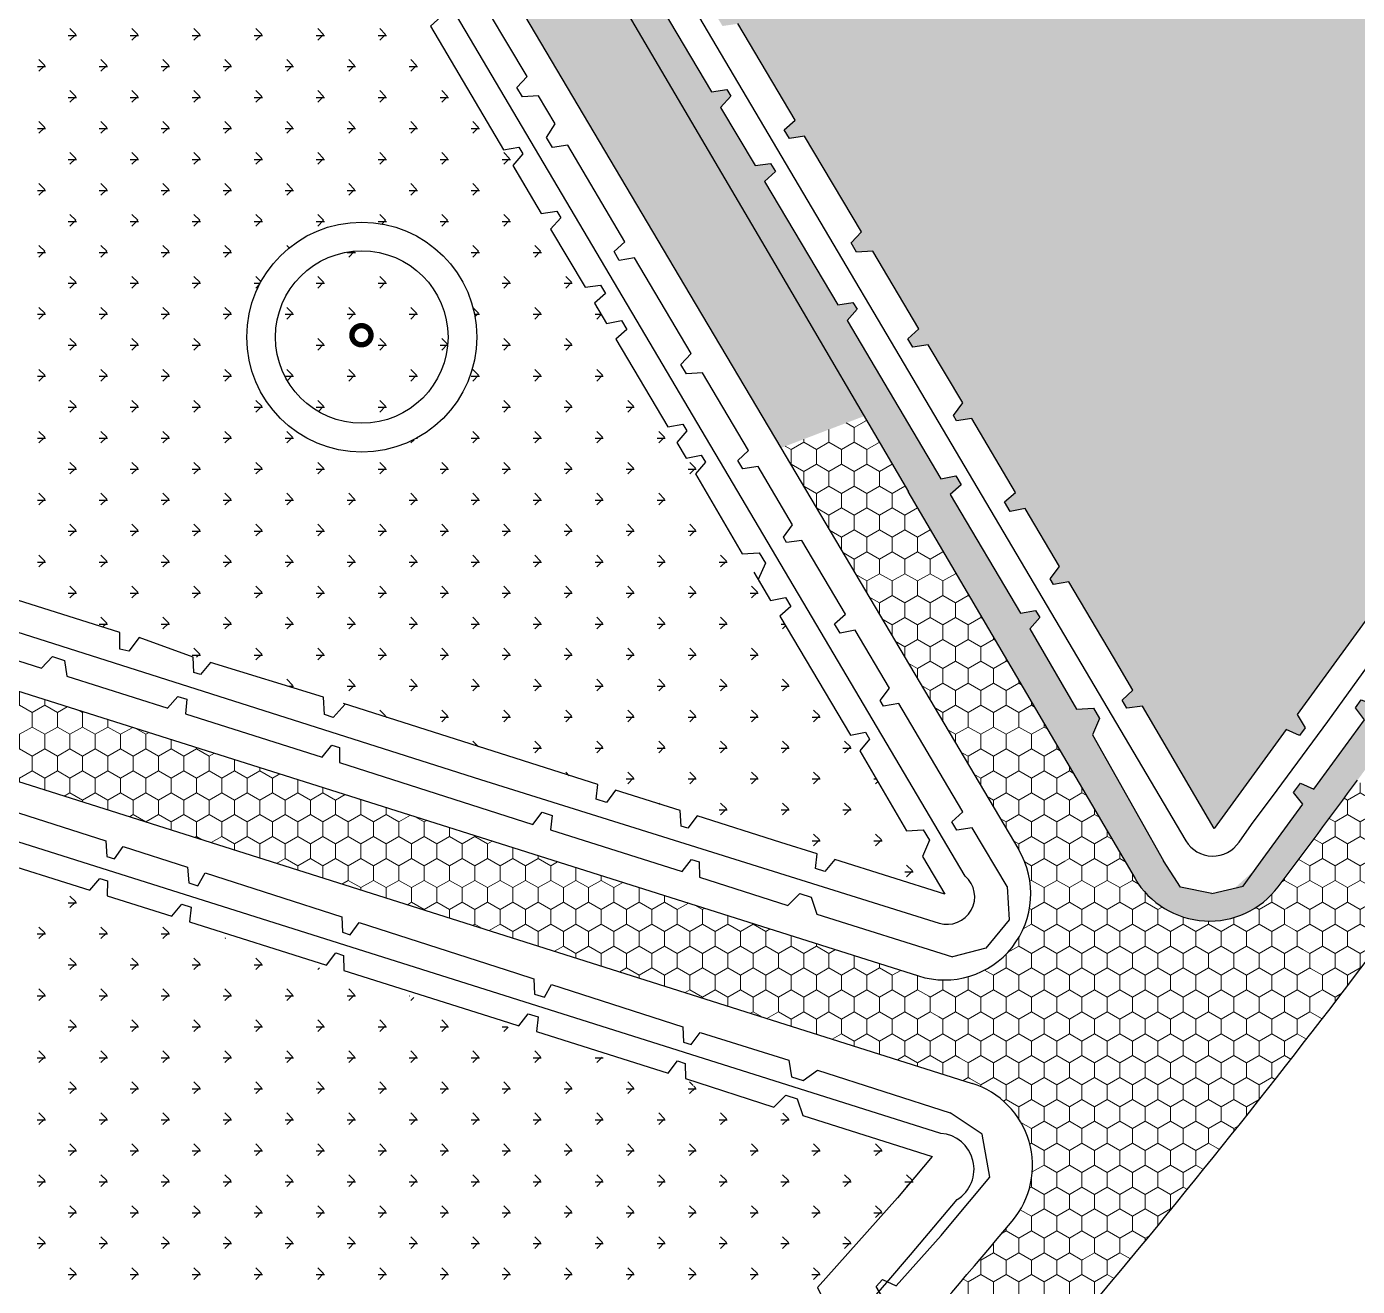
# Model space of a CAD drawing. Header units: millimetres. Extents: x -164772 to 106339, y -135449 to 107526.
# Drawn here: x 24103 to 47243, y -101169 to -79257 of the extents above; entities that cross this region are included whole.
import ezdxf

# ---------------------------------------------------------------- set-up
doc = ezdxf.new("R2010")
doc.units = ezdxf.units.MM
doc.layers.add('bord2', color=251, linetype='Continuous', lineweight=25)
doc.layers.add('paving', color=250, linetype='Continuous', lineweight=25)
for name, color, linetype, lineweight, true_color in [('graas', 7, 'Continuous', 25, 0x83f83f), ('hatch', 7, 'Continuous', 9, 0x4a4a4a), ('plants', 7, 'Continuous', 30, 0x3d5129)]:
    doc.layers.add(name, color=color, linetype=linetype, lineweight=lineweight, true_color=true_color)
doc.linetypes.add('зигзаг', pattern='A,0.00254,-5.08,[131,ltypeshp.shx,S=5.08,R=0,X=-5.08,Y=0],-10.16,[131,ltypeshp.shx,S=5.08,R=180,X=5.08,Y=0],-5.08', length=20.32254)
pattern_1 = [(90, (0, 0), (-219.9704516, 381), [254, -508]), (210, (0, 0), (-219.9704530418713, -380.9999991675352), [254, -508]), (150, (0, 0), (-439.9409046418711, 8.324647552006501e-07), [-508, 254])]

# ---------------------------------------------------------------- blocks, each defined once
blk = doc.blocks.new('Р')
at = {"layer": 'plants', "const_width": 0.1885352972114263}
blk.add_lwpolyline([(63573.59903664942, 42000.92048726147, 1), (63574.26256520773, 42000.92048726147, 1)], format="xyb", close=True, dxfattribs=at)
at = {"layer": 'plants'}
blk.add_circle((63573.86653953586, 42000.90911318984), 4, dxfattribs=at)
at = {"layer": 'plants', "linetype": 'зигзаг', "ltscale": 0.1}
blk.add_circle((63573.86653953586, 42000.90911318984), 3, dxfattribs=at)

msp = doc.modelspace()

# ---------------------------------------------------------------- hatches: boundary and pattern name
at = {"layer": 'graas'}
h = msp.add_hatch(dxfattribs=at)
h.set_pattern_fill('GRASS,_O', color=256, scale=30, angle=90)
h.set_pattern_definition([(180, (20086130.82826649, -35164895.67189679), (-538.8149999999999, -538.8149999999999), [142.875, -934.755]), (135, (20086130.82826649, -35164895.67189679), (-538.8153672641492, -538.8153672641491), [142.875, -619.1249999999999]), (225, (20086130.82826649, -35164895.67189679), (538.8153672641491, -538.8153672641492), [142.875, -619.1249999999999])])
h.paths.add_polyline_path([(47072.64527706682, -52566.67906875067), (46956.07979224037, -52325.46580362084), (46812.94038025775, -52337.30376674465), (46757.29705960277, -52592.75910164087), (46213.34218209629, -52637.74543837315), (44270.75213758667, -52798.40216465943), (44198.19287752939, -52553.54948212716), (44030.92889229973, -52567.38260374215), (43946.50036038897, -52825.21854270852), (42775.59587640801, -52922.05507377765), (42686.12881242178, -52678.6007060697), (42512.76780907038, -52692.93806526947), (42460.24765894442, -52948.13510668275), (41001.80072940393, -53068.75206846275), (40897.24405180636, -52826.54564697851), (40754.92097046106, -52838.31609765577), (40686.45251193616, -53094.83210135342), (38290.73526674436, -53292.96350373278), (38222.56382374858, -53047.74793849743), (38042.00624994162, -53062.68047085588), (37973.53957232014, -53319.1963272588), (34789.2101652559, -53582.54779426006), (34686.89447012191, -53340.15603828846), (34547.58573559039, -53351.67719547867), (34473.86194778812, -53608.62782715072), (32803.27451049556, -53746.78930358306), (32720.30817981969, -52750.23680248388), (33510.3762609304, -52684.8963299384), (33601.81428830578, -52928.18769438981), (33792.51912603454, -52912.41595964364), (33897.23051806652, -52652.90258083071), (35461.19786932292, -52523.5588341206), (35536.07796979669, -52768.2195777348), (35702.41624064298, -52754.46301488808), (35785.44964652761, -52496.74245608595), (36956.35413050159, -52399.90592500937), (37082.24791537012, -52640.34771798129), (37190.00990064695, -52631.43555052063), (37271.70234797635, -52373.82589211871), (38757.17365594926, -52250.97395121396), (38824.10167436508, -52496.29235056319), (39013.82407207527, -52480.60186589693), (39079.06545161848, -52224.35274916326), (40251.2619751922, -52127.40936339504), (40370.95081452021, -52368.36431982784), (40488.04887655397, -52358.68003705094), (40562.08164444073, -52101.70385199689), (42080.43677478955, -51976.13234231199), (43538.41125728442, -51855.55445299202), (43610.97051734218, -52100.40713551684), (43778.23450258627, -52086.57401392373), (43840.44499426262, -51830.57555868101), (45033.56751847054, -51731.90154388125), (45150.13300329699, -51973.11480901061), (45267.22328860891, -51963.43116939205), (45348.9157359453, -51705.82151097569), (46788.3546934479, -51586.77655280611), (47696.57935585381, -51511.66425546815), (47810.7616158032, -50995.16811661), (33271.81374797338, -52193.81482812992, 0.5482598776889713), (32091.46331134784, -54430.78882967212), (32534.99835889108, -54202.22999201759, -0.1026893970136744), (33233.60671770034, -56715.13848277085), (32734.71184101627, -56748.36350376109, -0.02271784393936637), (32746.03428492063, -57285.6269288426), (33245.88597997903, -57297.80407741477, -0.1037316755927252), (32642.59382185779, -59861.9103316562), (32189.75154887998, -59649.93421081125, -0.02070965354066566), (31963.85545320083, -60084.6696334304), (32397.60807226944, -60333.3836568603, -0.1037316755923328), (30646.18866136317, -62300.90299810094), (30348.90924722442, -61898.87694181778, -0.02271784393901073), (29902.76183448612, -62198.4310634257), (30162.33896043358, -62625.7713443306, -0.1030955604412111), (27694.26063441086, -63499.92112561871), (27628.18626054443, -63013.20517217784), (27577.30511405478, -63010.99788010164, 0.5381520710720405), (26472.63390182491, -65257.92643922285), (38660.86800315856, -86037.5703725698), (43376.36680308237, -94076.9947236152, 0.5349126270177232), (45867.62619214106, -94221.53866581009, 0.003979945211849885), (47243.22384590582, -92367.85958279199, 0.04673971971755479), (61082.03509513076, -69125.9410194582, 0.02642904592565687), (66917.02542648438, -54962.66049469399, 0.006474053680369735), (68115.95523149121, -51404.42448638004, 0.5350275314400331), (66565.1471693434, -49448.98452927402), (47810.76161581763, -50995.16811661), (47696.57935586079, -51511.66425548258), (47744.63298113338, -51507.6901086182), (47817.19224119113, -51752.54279114256), (47984.45622642404, -51738.70966955691), (48039.70795682651, -51483.28672009331), (49239.78924231577, -51384.03719950697), (49356.35472714222, -51625.25046462935), (49473.44501245414, -51615.56682501078), (49555.13745978355, -51357.95716661631), (51673.99723714889, -51182.72252239377), (51821.84578022287, -51421.34860565836), (52022.95270911205, -51404.71659371207), (52105.03734553066, -51147.07450035025), (54047.62739004773, -50986.41777407142), (54120.18665010129, -51231.27045659625), (54296.26321180883, -51216.70851437791), (54371.87916724916, -50959.60139602234), (56303.02750549718, -50799.89092551495), (56394.46553286511, -51043.18228996682), (56585.17037059759, -51027.41055521273), (56689.88176263702, -50767.89717640771), (58253.84911388924, -50638.55342969016), (58328.72921436672, -50883.21417331134), (58495.06748520603, -50869.45761044321), (58578.10089109066, -50611.73705164806), (59749.0053750679, -50514.90052057148), (59874.89915994016, -50755.3423135434), (59982.66114520255, -50746.43014608973), (60064.35359253894, -50488.82048768827), (61549.82490052302, -50365.96854679051), (61616.75291892394, -50611.2869461253), (61806.47531664158, -50595.59646145158), (61871.71669618479, -50339.34734472536), (63043.91321975897, -50242.40395895715), (63163.60205908652, -50483.35891538995), (63280.70012111656, -50473.67463261305), (63354.73288900332, -50216.69844755947), (64873.08801935586, -50091.1269378741), (65534.0308435496, -50036.46542516488), (65606.5901036069, -50281.31810768924), (65773.85408884773, -50267.48498609613), (65858.28262075476, -50009.64904712277), (66649.64062036035, -49944.20189530912), (67360.3241805995, -50092.10403894816), (67668.14047323141, -50686.10250472228), (67608.25752533667, -51237.80287432295), (67270.08162282614, -52288.33431036441), (67203.86948392654, -52494.01996935575), (66808.68015600016, -53600.464735046), (66548.62495571954, -53585.31054088657), (66492.95448341753, -53741.17583969605), (66702.24769132418, -53898.45264896235), (66200.88962507548, -55302.14695174477), (65947.16661618996, -55269.26398931813), (65879.17139596, -55459.63592044121), (66091.83882584117, -55607.46563694949), (65696.62325082181, -56713.98388879278), (65623.94265651677, -56917.47385543954), (65207.86526760805, -58016.23417682663), (64948.14378861125, -57996.1565739107), (64889.53080740032, -58150.93936137107), (65095.80722690021, -58312.15251334335), (64567.9494650012, -59706.09791737326), (64314.89487060179, -59668.41467556913), (64243.30570671541, -59857.46444083328), (64453.1346954845, -60009.29611173036), (64037.02967405991, -61108.12940370335), (63960.50748608654, -61310.20609930108), (63505.58798443825, -62393.46178449036), (63246.7456297434, -62364.15321571656), (63182.66094511814, -62516.75185939946), (63383.06897840249, -62685.2044099909), (62805.93405875863, -64059.47981570751), (62554.3809630016, -64012.81404163872), (62476.10872883323, -64199.19612094617), (62680.40097474466, -64358.39957279337), (62225.4512601846, -65441.72720080332), (62141.78548757053, -65640.95239011335), (61642.72553876947, -66704.59414952013), (61385.30659190119, -66664.67119139663), (61315.0038253788, -66814.50681425162), (61508.31861882909, -66991.05434961195), (60875.18479373279, -68340.44649637907), (60625.76237633565, -68283.48061046234), (60539.89545452149, -68466.48797061478), (60737.47134240504, -68633.95387564038), (60238.37824787731, -69697.66627821463), (60146.59445959303, -69893.28419998146), (59618.34438702297, -70942.73477024815), (59362.1264411646, -70895.71646517699), (59287.71165105534, -71043.55296903334), (59476.07597807814, -71225.37299518843), (58805.91002245826, -72556.76144269478), (58558.15632476677, -72492.92759793435), (58467.26702865093, -72673.49325907367), (58660.14168242152, -72846.35282274053), (58131.85652788329, -73895.87308833559), (58034.70428411822, -74088.88106482892), (57466.69435509267, -75117.35534567243), (57212.46263260228, -75060.56988912725), (57132.44685593779, -75205.4514557351), (57313.71781346175, -75394.34423369353), (56593.11039984991, -76699.12105815855), (56347.98000506797, -76625.85616881211), (56250.24973385195, -76802.81270647232), (56436.37049740014, -76982.92412252023), (55868.32284342936, -78011.46671046127), (55763.85823259429, -78200.61686417877), (55171.72584548985, -79215.3946094373), (54918.90560405395, -79152.62294140502), (54835.49168773062, -79295.57507123935), (55012.25263943869, -79488.69474284255), (54261.04220329757, -80776.0954135195), (54017.7098081058, -80697.06377485671), (53915.82909153841, -80871.6637225337), (54097.64581262247, -81056.11897659066), (53505.47410049868, -82070.96411539192), (53396.5730467152, -82257.59529485783), (52768.66687141053, -83250.63530672617), (52518.24322383777, -83178.89721689835), (52429.78984010379, -83318.78714422458), (52599.55906164945, -83518.08103029565), (51802.96410588008, -84777.90406654491), (51562.60151458784, -84690.25431375155), (51454.56565538348, -84861.1141254771), (51629.69609156969, -85051.92919600471), (51001.74821420453, -86045.03515998316), (50886.26788191843, -86227.66848170101), (50225.61049138122, -87199.22724923906), (49977.71717884644, -87119.18187213871), (49884.65011874513, -87256.04572852557), (50047.68211791963, -87460.88764037653), (49209.53723865907, -88693.4584365631), (48972.22976116064, -88597.84559440981), (48858.55881521079, -88765.00940083894), (49027.23166682125, -88961.55590918749), (48366.53039819953, -89933.17920350512), (48245.02667936563, -90111.86183852651), (47552.90466529337, -91061.26256625816), (47307.76585847159, -90973.14150081058), (47210.26636470734, -91106.88394573327), (47366.50223334991, -91316.95535016149), (46488.43966927026, -92521.41528714537), (46254.39086094239, -92418.081798966), (46135.30619582693, -92581.43315239852), (46297.45156945308, -92783.398344011), (45605.28358708481, -93732.86212772313), (45477.99310358261, -93907.46960332427), (45101.63395766887, -94248.93602996269), (44711.484454232, -94338.77392742266), (44168.64521155153, -94226.40371407424), (43871.43834945346, -93772.66111351173), (42637.16946634856, -91578.36641604496), (42760.34041644559, -91295.7926003695), (42652.83512276989, -91114.33214356327), (42358.98104598346, -91131.45321467561), (41546.84197578319, -89737.97960577621), (41718.99197519963, -89538.07856240399), (41646.2010638334, -89415.21324501462), (41385.55763645304, -89465.74436144526), (40160.27189924867, -87397.55867496967), (40351.03106846307, -87229.06844251366), (40258.68518733998, -87073.1958784712), (39998.0426707931, -87123.72853231193), (38369.42251001691, -84374.74614972291), (38542.71865631892, -84176.77971189232), (38471.46942779535, -84056.51663354035), (38208.13817069001, -84102.51090537752), (36936.39876405914, -81955.91508870383), (37124.91379128742, -81783.63692156968), (37039.36689468726, -81639.24050715702), (36770.56071340312, -81675.99353880013), (36171.70349570896, -80665.16978700782), (36346.94382934851, -80470.48498408214), (36277.82597159754, -80353.8194915056), (36010.41915637507, -80392.93454266243), (35042.65147744232, -78759.41902819273), (35197.68568354818, -78530.62787562187), (35086.0023407058, -78342.1152013363), (34806.26692694026, -78360.42055052935), (34018.15646783329, -77030.1522535849), (34186.44626505739, -76823.7354933703), (34123.01296131938, -76716.66507962483), (33859.15381147592, -76761.7683101529), (32994.50079816041, -75302.30221861365), (33160.50891241125, -75092.03415747124), (33087.30049005869, -74968.464114489), (32833.21645883723, -75030.06697426873), (32555.01161040385, -74560.47913205528), (31561.4770522059, -72883.47115759502), (31749.99207943046, -72711.19299046087), (31664.44518282703, -72566.7965760552), (31395.63900153917, -72603.54960767689), (30796.78178384873, -71592.72585590646), (30976.64934190988, -71405.8514428511), (30887.98413518603, -71256.19156689613), (30635.49744451112, -71320.49061156853), (29410.21170731048, -69252.30492508548), (29598.72673453503, -69080.02675795087), (29499.23909927552, -68912.09947618746), (29244.37365665446, -68972.38337517434), (28645.51643895703, -67961.55962340391), (28823.29221798313, -67771.15445229408), (28738.930971869, -67628.75932240809), (28484.23209961942, -67689.32437905154), (27724.49018502628, -66406.93994784352), (27911.86156353979, -66232.73139187644), (27808.82379017743, -66058.81175698989), (27559.23810556271, -66128.00747108503), (26960.34111386511, -65117.11658392983), (26908.43816516102, -65029.50850009496), (27750.95228838987, -64489.69923138476), (28865.550726996, -66371.05348768501), (28677.03569977098, -66543.33165482662), (28762.58259636416, -66687.72806922483), (29031.38877765901, -66650.97503761013), (30656.40011622404, -69393.86601293922), (30490.3920019732, -69604.1340740672), (30550.27764033546, -69705.21630845589), (30817.68445555094, -69666.10125727716), (32089.42386217854, -71812.69707395087), (31900.90883495399, -71984.97524109247), (31986.45573155415, -72129.37165549069), (32243.89853185295, -72073.43813298593), (32854.1191305427, -73103.44237565386), (32688.11101629186, -73313.71043677485), (32747.99665465412, -73414.79267116354), (33015.4034698696, -73375.67761998481), (33751.60221275102, -74618.32303419613), (34240.68920707769, -75443.86330646041), (34052.17417985267, -75616.14147359456), (34137.72107644585, -75760.53788799277), (34391.60482946477, -75698.59697438029), (35005.38447543486, -76734.60860815641), (34839.37636118355, -76944.8766692844), (34899.26199954209, -77045.95890367308), (35166.66881475804, -77006.84385249435), (36250.35624471466, -78836.02276414257), (36100.34780037097, -79073.29700617676), (36203.20361614154, -79246.9095109957), (36470.81101583709, -79208.13303059243), (37464.34557404249, -80885.14100506713), (37275.83054681747, -81057.41917219383), (37365.88462149092, -81209.4233477148), (37630.18362470177, -81165.06255497035), (38617.86634061179, -82832.1930811838), (38439.00682859934, -83020.76899647756), (38536.54251155789, -83185.40153669562), (38815.72232907425, -83166.15838487302), (39615.61091893419, -84516.3072375692), (39428.28288180494, -84690.58895037272), (39513.35632326846, -84834.18620984252), (39781.44896959393, -84796.22878748733), (40380.30618729136, -85807.0525392652), (40219.06901711338, -86025.37357770461), (40274.18371139533, -86118.40283476743), (40541.59052662152, -86079.28778361059), (41301.33244121467, -87361.67221481116), (41109.93732448873, -87529.0890180226), (41206.97054008461, -87692.87343297429), (41465.96348310934, -87639.55642913464), (42065.4815123763, -88651.4955787174), (41901.07083277843, -88864.45998354298), (41960.96044852837, -88965.54893146497), (42224.44973300464, -88919.82139735432), (43001.0100257259, -90230.5939243929), (43339.04817160332, -90801.17565365457), (43150.53314437504, -90973.45382079617), (43236.08004097846, -91117.85023519439), (43504.8862222626, -91081.0972035727), (44751.29911237137, -93206.75766279265), (46004.80255660108, -91487.29626994157), (46237.52960671271, -91592.44284627163), (46336.39940175061, -91456.82072551078), (46196.46788556381, -91224.38424126101), (47426.57849556972, -89537.01137248236), (48692.29166202965, -87675.73351697899), (48928.33746988067, -87773.2017628918), (49022.71253585975, -87634.41436097906), (48875.24367543842, -87406.68539128495), (50049.43211135986, -85679.93097058586), (51252.08302225472, -83777.98555477471), (51491.24648950781, -83867.53173444975), (51580.94303645865, -83725.6757318433), (51425.96543165363, -83502.9887532475), (52541.83996847292, -81738.22180750404), (53674.89048103542, -79796.43569863818), (53917.09207005073, -79877.40527713715), (54001.67832265814, -79732.44403444228), (53838.86626277837, -79515.41919351133), (54891.26499339725, -77711.85155613438), (55983.99371847157, -75733.57257831653), (56228.03937417288, -75808.80156403544), (56309.17972818316, -75661.88376743623), (56141.28940858618, -75448.76317007976), (57150.0834003144, -73622.1777143697), (58160.30233341196, -71615.22136903318), (58407.04722217024, -71681.05936897031), (58482.50787086153, -71531.14510509136), (58306.58755680799, -71324.60312018215), (59247.15960212211, -69456.01110252409), (60203.81566863387, -67417.09905563432), (60452.28502200703, -67476.09619790126), (60523.57585488978, -67324.15471852847), (60342.01744129482, -67122.55092172974), (61227.74966152963, -65234.79819912274), (62097.1800861789, -63164.5078581683), (62347.86441374497, -63213.2423456609), (62412.8497730435, -63058.49901273564), (62223.15830088147, -62864.52815455801), (63031.61831164985, -60939.42074643259), (63827.79178840594, -58836.91806702359), (64080.05179211796, -58876.69963176126), (64139.48854623755, -58719.74145812073), (63943.01368228645, -58532.64475515994), (64682.50931757755, -56579.81462472907), (65444.4002062643, -54447.14358466861), (65697.36851478761, -54482.13954514029), (65753.82140467802, -54324.08364605761), (65553.83769127514, -54140.74226282208), (66256.20891400633, -52174.25453659656), (66651.17889730187, -50947.48868632127), (65926.2946068721, -51007.43830739192), (65725.97255018048, -50773.15190605118), (65515.77481574538, -50790.53574880908), (65402.74117782778, -51062.32012330691), (63794.45197397397, -51183.74666402486), (63689.89529636568, -50941.54024253317), (63547.57221502737, -50953.31069322533), (63479.10375650619, -51209.82669692996), (61083.38651130694, -51407.95809928791), (61015.21506831489, -51162.74253405255), (60834.65749451165, -51177.67506643242), (60766.19081688645, -51434.19092283535), (57581.86140982221, -51697.54238982263), (57479.54571468822, -51455.15063385802), (57340.23698016415, -51466.67179104078), (57266.51319234745, -51723.62242272028), (54779.96827034625, -51929.26548573139), (54707.40901028152, -51684.41280320656), (54540.14502505186, -51698.24592480712), (54455.7164931411, -51956.08186378793), (53284.81200916014, -52052.91839484961), (53186.29765031972, -51810.21225951237), (53051.15623903294, -51821.38876936023), (52969.46379169609, -52078.99842774027), (51077.2539606711, -52235.48859291288), (50939.23194518891, -51996.04983289863), (50720.86515747822, -52014.10927541691), (50615.06744619153, -52273.71249536049), (49074.12906693035, -52401.15169238948), (48962.02480048846, -52159.56947409405), (48837.9980081387, -52169.82677903117), (48763.24206784713, -52426.86277212153)])
h.paths.add_polyline_path([(41142.70226539319, -72263.23514966897, -1), (41142.70226539319, -68263.23514966897, -1)], flags=16)
h.paths.add_polyline_path([(41142.70226539319, -71763.23514966897, -1), (41142.70226539319, -68763.23514966897, -1)], flags=0)
h.paths.add_polyline_path([(42040.07057839931, -78807.80136298246, -1), (42040.07057839931, -74807.80136298246, -1)], flags=16)
h.paths.add_polyline_path([(42040.07057839931, -78307.80136298246, -1), (42040.07057839931, -75307.80136298246, -1)], flags=0)
h.paths.add_polyline_path([(41137.01522957646, -70396.98659289253, -1), (41137.01522957646, -70065.22231374073, -1)], flags=0)
h.paths.add_polyline_path([(50373.103888998, -61176.91565828535, -1), (50373.103888998, -65176.91565828535, -1)], flags=16)
h.paths.add_polyline_path([(55016.43233181137, -64254.60019050349, -1), (55016.43233181137, -68254.6001905035, -1)], flags=16)
h.paths.add_polyline_path([(50373.103888998, -61676.91565828535, -1), (50373.103888998, -64676.91565828535, -1)], flags=0)
h.paths.add_polyline_path([(55016.43233181137, -64754.60019050349, -1), (55016.43233181137, -67754.6001905035, -1)], flags=0)
h.paths.add_polyline_path([(42034.38354258259, -76941.55280620602, 1), (42034.38354258259, -76609.78852705422, 1)], flags=0)
h.paths.add_polyline_path([(50367.41685318128, -63310.66710150891, -1), (50367.41685318128, -62978.90282235711, -1)], flags=0)
h.paths.add_polyline_path([(37396.74213558641, -75730.11683077176, -1), (37396.74213558641, -71730.11683077176, -1)], flags=16)
h.paths.add_polyline_path([(55010.74529599465, -66056.5873545678, 1), (55010.74529599465, -66388.35163372659, 1)], flags=0)
h.paths.add_polyline_path([(37396.74213558641, -75230.11683077176, -1), (37396.74213558641, -72230.11683077176, -1)], flags=0)
h.paths.add_polyline_path([(37391.05509976969, -73863.86827399532, 1), (37391.05509976969, -73532.10399483607, 1)], flags=0)
h.paths.add_polyline_path([(54119.06401880524, -57710.03397719745, -1), (54119.06401880524, -61710.03397719745, -1)], flags=16)
h.paths.add_polyline_path([(54119.06401880524, -58210.03397719745, -1), (54119.06401880524, -61210.03397719745, -1)], flags=0)
h.paths.add_polyline_path([(54113.37698298852, -59512.02114126176, 1), (54113.37698298852, -59843.78542042055, 1)], flags=0)
h.paths.add_polyline_path([(34758.3850059325, -62007.45611804115, -1), (34758.3850059325, -59007.45611804115, -1)], flags=16)
h.paths.add_polyline_path([(31587.17266332471, -65766.38757224704, -1), (31587.17266332471, -62766.38757224704, -1)], flags=16)
h.paths.add_polyline_path([(34752.69797011578, -60641.20756126472, -1), (34752.69797011578, -60309.44328210593, -1)], flags=0)
h.paths.add_polyline_path([(31581.48562750799, -64400.13901547014, 1), (31581.48562750799, -64068.3747363188, 1)], flags=0)
h.paths.add_polyline_path([(35537.38783509257, -57048.79266673044, -1), (35537.38783509257, -54048.79266673044, -1)], flags=16)
h.paths.add_polyline_path([(35531.70079927632, -55682.544109954, 1), (35531.70079927632, -55350.77983079522, 1)], flags=0)
h = msp.add_hatch(dxfattribs=at)
h.set_pattern_fill('GRASS,_O', color=256, scale=30, angle=90)
h.set_pattern_definition([(180, (20086130.56260819, -35164895.6718968), (-538.8149999999999, -538.8149999999999), [142.875, -934.755]), (135, (20086130.56260819, -35164895.6718968), (-538.8153672641492, -538.8153672641491), [142.875, -619.1249999999999]), (225, (20086130.56260819, -35164895.6718968), (538.8153672641491, -538.8153672641492), [142.875, -619.1249999999999])])
edge = h.paths.add_edge_path()
edge.add_line((32557.4558541502, -81673.77204920581), (32730.75200044509, -81475.80561136079))
edge.add_line((32730.75200044523, -81475.80561136079), (32659.50277191414, -81355.54253301621))
edge.add_line((32659.50277191374, -81355.54253301627), (32396.17151481585, -81401.53680486066))
edge.add_line((32396.17151481585, -81401.5368048609), (31124.43210818461, -79254.94098818724))
edge.add_line((31124.43210818498, -79254.94098818718), (31312.9471354169, -79082.66282106025))
edge.add_line((31312.94713541652, -79082.66282106002), (31269.24862140518, -79008.90317590188))
edge.add_line((31269.2486214053, -79008.90317590206), (31107.50721428647, -78954.65900634413))
edge.add_line((31107.50721428656, -78954.65900634413), (30955.0114027569, -78975.5092835007))
edge.add_line((30955.0114027571, -78975.5092835007), (30956.41131150669, -78971.3351351424))
edge.add_line((30956.41131150649, -78971.33513514229), (30359.73683983128, -77964.19568649828))
edge.add_line((30359.73683983107, -77964.19568649816), (30534.97717347059, -77769.51088355799))
edge.add_line((30534.97717347062, -77769.51088355805), (30465.8593157198, -77652.84539098162))
edge.add_line((30465.85931572012, -77652.84539098197), (30198.45250049733, -77691.96044216063))
edge.add_line((30198.45250049719, -77691.96044216023), (29737.63369245524, -76914.13463881708))
edge.add_line((29737.63369245521, -76914.13463881749), (28603.90379552505, -75000.48798975753))
edge.add_line((28603.90379552516, -75000.48798975718), (28792.41882275708, -74828.2098226157))
edge.add_line((28792.41882275716, -74828.20982261605), (28706.87192615703, -74683.8134082251))
edge.add_line((28706.871926157, -74683.81340822481), (28438.06574487648, -74720.566439861))
edge.add_line((28438.06574487613, -74720.56643986094), (27839.20852717134, -73709.74268806845))
edge.add_line((27839.20852717172, -73709.74268806863), (28019.07608523659, -73522.86827501343))
edge.add_line((28019.07608523659, -73522.86827501326), (27930.41087851277, -73373.20839905829))
edge.add_line((27930.41087851274, -73373.20839905829), (27677.92418784851, -73437.50744373779))
edge.add_line((27677.92418784854, -73437.50744373814), (23950.86490848741, -67142.90012092591))
edge.add_line((23950.86490848727, -67142.9001209256), (21164.92339514108, -71272.72858946916))
edge.add_line((21164.92339514122, -71272.72858946907), (20919.61083690519, -71185.0923766944))
edge.add_line((20919.61083690516, -71185.09237669452), (20822.37596502277, -71319.02733310955))
edge.add_line((20822.37596502268, -71319.02733310961), (20979.0268747874, -71528.78942233327))
edge.add_line((20979.02687478737, -71528.78942233321), (20212.31211955993, -72584.89105886503))
edge.add_line((20212.31211956005, -72584.89105886497), (20212.31211956005, -76091.51550260527))
edge.add_arc((21784.78758599069, -77327.36375683124), 1999.999999999855, 90.00000000002609, 141.8352987984607, ccw=False)
edge.add_arc((21784.78758598976, -77327.36375683124), 2000, -90, 90, ccw=False)
edge.add_arc((21788.02683668696, -77324.40505544792), 2002.961320692927, 141.9591908091692, 269.9073394614629, ccw=False)
edge.add_line((20210.5504913807, -76090.13505573661), (20103.34744687683, -72731.35787114792))
edge.add_line((20103.34744687677, -72731.35787114777), (15216.28835163026, -78940.13561462678))
edge.add_line((15216.28835163005, -78940.13561462653), (9885.786050495648, -84790.23347849962))
edge.add_line((9885.78605049588, -84790.2334785), (19877.50786644938, -87681.10014125762))
edge.add_line((19877.50786644938, -87681.10014125747), (20212.31211956001, -82507.54186801756))
edge.add_arc((21653.69557609661, -83894.05322073815), 2000.000000000326, 89.99999999994787, 136.1116203705098, ccw=False)
edge.add_arc((21653.69557609847, -83894.05322073815), 2000, -90, 90, ccw=False)
edge.add_arc((21653.69557609661, -83894.05322073815), 2000, 223.8883796294902, 270.0000000000521, ccw=False)
edge.add_line((20212.31211956004, -85280.56457345928), (20212.31211956004, -88058.15351445608))
edge.add_line((20212.31211956004, -88058.15351445596), (21077.89617929123, -88331.7783751521))
edge.add_line((21077.89617929114, -88331.77837515199), (21992.81398793204, -88620.99841695839))
edge.add_line((21992.81398793189, -88620.99841695833), (21967.16733341762, -88875.08488152178))
edge.add_line((21967.16733341776, -88875.08488152218), (22127.19689887848, -88925.67276730972))
edge.add_line((22127.19689887828, -88925.67276730943), (22275.12652564266, -88710.24189127302))
edge.add_line((22275.12652564301, -88710.24189127325), (23423.30248450716, -89073.19853687346))
edge.add_line((23423.30248450693, -89073.19853687329), (23439.7587191323, -89340.59439299414))
edge.add_line((23439.75871913247, -89340.59439299438), (23551.78467289628, -89376.00757516759))
edge.add_line((23551.7846728961, -89376.0075751673), (23725.01141569031, -89168.57351904428))
edge.add_line((23725.01141569037, -89168.57351904451), (25752.22731014756, -89809.40864129348))
edge.add_line((25752.22731014733, -89809.40864129314), (25798.61356354527, -90086.26585143445))
edge.add_line((25798.61356354524, -90086.26585143474), (26037.0228579319, -89879.90440427938))
edge.add_line((26037.0228579321, -89879.90440427927), (26855.11407557519, -90163.13313132957))
edge.add_line((26855.11407557522, -90163.13313132939), (28702.73733374586, -90747.19617058524))
edge.add_line((28702.73733374589, -90747.19617058565), (28695.1529113666, -91006.99239342487))
edge.add_line((28695.15291136663, -91006.99239342469), (28877.60947707461, -91064.66980997032))
edge.add_line((28877.60947707455, -91064.6698099705), (29072.85956046497, -90864.19768140024))
edge.add_line((29072.85956046517, -90864.19768139995), (29610.48225223395, -91034.14874802939))
edge.add_line((29610.48225223386, -91034.14874802945), (34036.69817620722, -92444.78970839952))
edge.add_line((34036.69817620722, -92444.78970839964), (34005.6638397382, -92697.17304117193))
edge.add_line((34005.66383973808, -92697.17304117182), (34187.18045744925, -92754.5533252454))
edge.add_line((34187.18045744925, -92754.55332524558), (34344.66766594585, -92542.143752497))
edge.add_line((34344.66766594603, -92542.14375249665), (35466.16492093933, -92896.66683633202))
edge.add_line((35466.16492093933, -92896.66683633202), (35485.60942026422, -93165.00733035734))
edge.add_line((35485.60942026387, -93165.00733035752), (35597.64281441102, -93200.4228645568))
edge.add_line((35597.64281441105, -93200.42286455673), (35763.54117043749, -92990.6721890623))
edge.add_line((35763.54117043755, -92990.67218906242), (37216.22515007928, -93449.88865348244))
edge.add_line((37216.2251500792, -93449.88865348227), (37848.58119971403, -93649.78643814924))
edge.add_line((37848.58119971418, -93649.78643814936), (37822.93454519627, -93903.87290272008))
edge.add_line((37822.93454519632, -93903.87290272019), (37982.9641106534, -93954.460788515))
edge.add_line((37982.96411065358, -93954.46078851489), (38158.80859823128, -93747.85424306571))
edge.add_line((38158.80859823126, -93747.85424306565), (40068.29285264218, -94351.47252514098))
edge.add_line((40068.29285264221, -94351.47252514116), (39679.59620967859, -93695.38324821451))
edge.add_line((39679.59620967853, -93695.38324821457), (39802.76715976473, -93412.80943253929))
edge.add_line((39802.76715976439, -93412.80943253911), (39695.26186609588, -93231.34897573288))
edge.add_line((39695.26186609614, -93231.34897573288), (39401.40778930613, -93248.47004683795))
edge.add_line((39401.40778930598, -93248.47004683777), (38589.26871911334, -91854.99643795281))
edge.add_line((38589.26871911363, -91854.99643795281), (38761.41871852279, -91655.09539456632))
edge.add_line((38761.41871852261, -91655.09539456661), (38688.62780716328, -91532.23007718452))
edge.add_line((38688.62780716336, -91532.23007718423), (38427.98437977581, -91582.76119360032))
edge.add_line((38427.98437977555, -91582.76119360044), (37202.69864257145, -89514.57550713194))
edge.add_line((37202.69864257165, -89514.57550713183), (37393.45781178958, -89346.08527467588))
edge.add_line((37393.45781178932, -89346.08527467628), (37301.11193066264, -89190.21271063377))
edge.add_line((37301.11193066296, -89190.21271063336), (37040.46941412708, -89240.74536447386))
edge.add_line((37040.46941412679, -89240.74536447409), (36825.20281047408, -88877.39231552808))
edge.add_line((36825.2028104744, -88877.39231552785), (36948.37376057516, -88594.81849986712))
edge.add_line((36948.37376057516, -88594.8184998673), (36840.86846690301, -88413.35804305378))
edge.add_line((36840.86846690272, -88413.35804305361), (36547.01439011271, -88430.47911416595))
edge.add_line((36547.01439011303, -88430.47911416595), (35734.87531991311, -87037.00550527372))
edge.add_line((35734.87531991276, -87037.005505274), (35907.02531932919, -86837.10446188752))
edge.add_line((35907.02531932919, -86837.10446188734), (35834.23440796258, -86714.23914450525))
edge.add_line((35834.23440796296, -86714.23914450542), (35573.59098057905, -86764.77026092152))
edge.add_line((35573.59098057888, -86764.77026092164), (35411.84925334702, -86491.76298188524))
edge.add_line((35411.84925334687, -86491.76298188507), (35585.1453996454, -86293.79654404732))
edge.add_line((35585.14539964563, -86293.7965440475), (35513.89617111818, -86173.53346571747))
edge.add_line((35513.89617111786, -86173.53346571741), (35250.5649140127, -86219.52773754725))
edge.add_line((35250.56491401299, -86219.52773754713), (34348.30524337119, -84696.58457444569))
edge.add_line((34348.30524337125, -84696.58457444557), (34539.06441258554, -84528.09434198962))
edge.add_line((34539.06441258519, -84528.09434198956), (34446.71853146579, -84372.22177795433))
edge.add_line((34446.71853146582, -84372.22177795456), (34186.07601491539, -84422.75443179505))
edge.add_line((34186.07601491568, -84422.75443179482), (33978.82550738905, -84072.93192086603))
edge.add_line((33978.82550738911, -84072.93192086597), (34167.34053461375, -83900.65375373176))
edge.add_line((34167.34053461366, -83900.65375373182), (34081.79363801353, -83756.25733932633))
edge.add_line((34081.7936380135, -83756.25733932662), (33812.9874567257, -83793.01037095553))
edge.add_line((33812.98745672564, -83793.0103709553), (33214.13023903177, -82782.18661917736))
edge.add_line((33214.13023903194, -82782.18661917743), (33389.37057267146, -82587.50181624453))
edge.add_line((33389.37057267149, -82587.50181624477), (33320.25271492067, -82470.83632366834))
edge.add_line((33320.25271492052, -82470.83632366822), (33052.84589970137, -82509.95137483234))
edge.add_line((33052.84589970131, -82509.95137483205), (32557.45585415014, -81673.77204920576))
edge = h.paths.add_edge_path(flags=16)
edge.add_arc((29930.75356407064, -84660.63753179736), 2000, 90, 450)
edge = h.paths.add_edge_path(flags=16)
edge.add_arc((29930.75356407064, -84660.63753179736), 1500, 90, 450)
edge = h.paths.add_edge_path(flags=0)
edge.add_arc((29925.06652825439, -84628.50683544106), 165.8821395794803, 90, 450)
h = msp.add_hatch(dxfattribs=at)
h.set_pattern_fill('GRASS,_O', color=256, scale=30, angle=90)
h.set_pattern_definition([(180, (20086130.2969499, -35164895.6718968), (-538.8149999999999, -538.8149999999999), [142.875, -934.755]), (135, (20086130.2969499, -35164895.6718968), (-538.8153672641492, -538.8153672641491), [142.875, -619.1249999999999]), (225, (20086130.2969499, -35164895.6718968), (538.8153672641491, -538.8153672641492), [142.875, -619.1249999999999])])
h.paths.add_polyline_path([(20212.04646126153, -105071.19451452), (28191.82436756251, -111619.5371571052), (28388.2628563095, -111437.7833815999), (28808.75999694198, -111053.4876185595), (30413.27838019581, -109478.7081167418), (30625.59950433365, -109620.6145035214), (30745.38164656955, -109503.0524585712), (30645.48361220463, -109250.8066832637), (32559.50284500253, -107349.3817724413), (34489.7117588969, -105296.832793971), (34708.49944098686, -105428.5507977949), (34822.59427749339, -105305.4615444312), (34710.89179030034, -105058.2165186246), (36130.42815030898, -103526.7741148676), (37638.3408138442, -101837.110571451), (37859.5843239871, -101964.6605286658), (37971.32705529845, -101839.4321053461), (37854.96114110175, -101594.3473803093), (39245.23325972931, -100036.2900164513), (40040.80771976263, -99085.94590103575), (40049.78353165436, -99057.55184474816), (37734.24005615545, -98325.57179750824), (37637.64984780011, -98032.84432032188), (37436.5434825902, -97969.27140612058), (37228.94152024129, -98177.94525390906), (35694.60283425889, -97680.81009649574), (35689.63600781906, -97417.04622467323), (35553.46861451651, -97374.00155027393), (35392.89390307172, -97585.43511432451), (33100.79504406332, -96860.86628248864), (33130.63973594197, -96608.1068841782), (32957.89154967313, -96553.49844045514), (32797.31854210115, -96764.932543138), (32490.02425929039, -96667.79194266252), (29750.71618730874, -95801.8531800522), (29747.89341746663, -95538.76707855328), (29614.60999594602, -95496.63407341386), (29449.00725613647, -95706.47819788843), (27070.00915439679, -94954.43913607993), (27095.65580891092, -94700.35267151655), (26935.62624345041, -94649.76478572185), (26760.53414205481, -94855.48732329714), (25639.52065781803, -94502.239016158), (25640.33481074703, -94240.30260368106), (25511.03846942513, -94199.42997786398), (25337.81172663831, -94406.86403398677), (23527.44282630524, -93834.57768859477), (23490.45808835393, -93560.69244673238), (23281.53599374295, -93494.64885640606), (23085.24657606352, -93694.79243491912), (21610.95610710066, -93228.74581626472), (21598.76813643677, -92962.6992261223), (21480.10569001567, -92925.18814328309), (21313.51543988586, -93134.72010007217), (20212.04646126526, -92786.52827230371)])
h.paths.add_polyline_path([(29071.12233078965, -104893.2812581518, -1), (29071.12233078965, -107893.2812581518, -1)], flags=16)
h.paths.add_polyline_path([(29065.43529497293, -106195.2684222236, -1), (29065.43529497293, -106527.0327013754, -1)], flags=0)
h.paths.add_polyline_path([(31602.16770828069, -102851.3796155788, -1), (31602.16770828069, -105851.3796155788, -1)], flags=16)
h.paths.add_polyline_path([(31596.48067246397, -104153.3667796505, -1), (31596.48067246397, -104485.1310588023, -1)], flags=0)
at = {"layer": 'hatch'}
h = msp.add_hatch(dxfattribs=at)
h.set_pattern_fill('HONEY', color=256, scale=80, angle=90, style=0)
h.set_pattern_definition(pattern_1)
h.paths.add_polyline_path([(26472.63390182165, -65254.30122789132), (25238.37553862688, -66355.89481110961), (37216.4482711942, -86585.87526447135), (38660.86800316229, -86033.94516123827)])
h = msp.add_hatch(dxfattribs=at)
h.set_pattern_fill('HONEY', color=256, scale=80, angle=90, style=0)
h.set_pattern_definition(pattern_1)
h.paths.add_polyline_path([(38660.86800315856, -86033.94516123827), (37216.4482711942, -86585.87526447135), (41354.44002182149, -93574.60325939623), (43376.36680307864, -94073.36951228367)])
h = msp.add_hatch(dxfattribs=at)
h.set_pattern_fill('HONEY', color=256, scale=80, angle=90, style=0)
h.set_pattern_definition(pattern_1)
h.paths.add_polyline_path([(21942.90722939158, -90178.42348503503), (20212.57777785808, -89630.92043816899), (20212.57777785808, -91204.21863615788), (20793.13370070858, -91387.91552483612), (40545.68001343236, -97637.9272089982), (39611.21012393219, -95768.94826001111)])
h = msp.add_hatch(dxfattribs=at)
h.set_pattern_fill('HONEY', color=256, scale=80, angle=90, style=0)
h.set_pattern_definition(pattern_1)
h.paths.add_polyline_path([(47243.22384590582, -92364.23437146046, -0.00397994521185996), (45867.62619214106, -94217.91345448601), (46723.79828892901, -96395.33291843715, 0.005722424060309873), (48741.93090540749, -93703.08855285165)])
h = msp.add_hatch(dxfattribs=at)
h.set_pattern_fill('HONEY', color=256, scale=80, angle=90, style=0)
h.set_pattern_definition(pattern_1)
h.paths.add_polyline_path([(41354.44002182149, -93574.60325939623, -0.6884877895820756), (39611.21012393219, -95768.94826001856), (40545.68001343236, -97637.9272089982, -0.5340201483414717), (41242.72953796546, -100031.6363506284), (43030.76819609637, -101011.0263586398, 0.0100541942413164), (46723.79828892901, -96395.33291843715), (45867.62619214106, -94217.91345448601, -0.5349126270178862), (43376.36680308237, -94073.36951228367)])
h = msp.add_hatch(dxfattribs=at)
h.set_pattern_fill('HONEY', color=256, scale=80, angle=90, style=0)
h.set_pattern_definition(pattern_1)
h.paths.add_polyline_path([(35791.14895013274, -106173.3341858275), (37213.99889986237, -107579.7589519354, 0.01492509041914362), (43030.76819609637, -101011.0263586398), (41242.72953796546, -100031.6363506284, -0.0141618003996236)])

# ---------------------------------------------------------------- linework, layer by layer
at = {"layer": 'bord2'}
for points in [[(27329.4295684809, -64755.97865440833), (44260.59305958004, -93417.50813393477, 0.5550432292694131), (45184.68068175736, -93439.51355821681), (45403.29369265792, -93133.99482354052, 0.08422734124631573), (67086.63909250192, -51162.43521207102, 0.4335112861640887), (66723.51033650732, -50474.18061170957), (32766.21710198532, -53301.23891131391)], [(31992.64192526062, -92355.14636636847), (39968.53150940473, -94848.78040888761, 0.812517883200868), (40424.45429077811, -94032.08980006487), (24483.5152053509, -67051.6750094108, 0.5093277111096629), (23424.33312064708, -66950.77008222925), (22860.71049897672, -67908.36868310018, -0.0521376008933257), (9745.505666558354, -84140.09453337402), (9591.32749892697, -84286.09450433632, 0.5184928652019455), (9732.601874185915, -85260.18034969499), (31992.64192526062, -92355.14636636847)], [(-1634.27902848534, -97123.92566078105), (3307.93207262615, -130169.9239511, 0.4417130706290575), (3814.752211486644, -130503.7887827716), (10375.59389864859, -126422.100594595), (10375.59389864859, -126422.100594595, 0.07200386864289546), (40286.38763791761, -99657.85914086174, 0.7210922881363719), (40001.37140863595, -98506.87002228382), (8462.029404394052, -88544.06462413348)]]:
    msp.add_lwpolyline(points, format="xyb", dxfattribs=at)
at = {"layer": 'paving'}
for p, q in [((26472.63390182351, -65254.30122789505), (37113.81614961448, -83385.92909109169)), ((25238.37553862688, -66355.89481111147), (35636.88291893034, -83918.11919765543)), ((37113.81614961448, -83385.92909109169), (39438.19583903506, -87346.46529467912)), ((35636.88291893034, -83918.11919765543), (37216.44827119514, -86585.87526447461)), ((37216.4482711942, -86585.87526447461), (41354.44002181963, -93574.60325939623)), ((39428.84486137164, -87343.26409374639), (43376.36680308144, -94073.36951228367)), ((23270.81901862119, -90598.59534879118), (39611.21012392939, -95768.94826001483)), ((22005.70895966487, -91771.5931234839), (40545.6800134305, -97637.92720900192))]:
    msp.add_line(p, q, dxfattribs=at)
for centre, radius, start, end in [((-69881.46180604052, -6884.365332415286), 145000, 322.9651749609836, 323.8773063983155), ((-69881.46180604052, -6884.365332415286), 147000, 317.4812588795286, 323.8001496932461), ((40063.72119950616, -94338.83157719574), 1500, 252.4418217530783, 30.62956824124901), ((44670.22183353939, -93314.46295666737), 1500, 210.3936190295366, 322.9651749609836), ((40093.16893785467, -99068.04389182101), 1500, 320.0293607205728, 72.44182175307836), ((-69881.46180604052, -6884.365332415286), 145000, 317.4568478965899, 320.0293607205728)]:
    msp.add_arc(centre, radius, start, end, dxfattribs=at)
at = {"layer": 'plants', "linetype": 'ByBlock'}
for p, q in [((44168.37955325722, -94222.77850273573), (43871.1726911368, -93769.03590213643)), ((41151.21382873804, -94213.82585192654), (41185.5116153217, -94794.34177465034)), ((44711.21879594094, -94335.14871608368), (44168.37955325722, -94222.77850273573)), ((41185.5116153217, -94794.34177465034), (40784.42237163634, -95287.527551169)), ((40784.42237163634, -95287.527551169), (40201.2115513079, -95438.64014085937)), ((40718.16418687367, -98523.37484756061), (40165.05713890978, -98151.85227072886)), ((40850.44919989557, -99269.48586084876), (40718.16418687367, -98523.37484756061))]:
    msp.add_line(p, q, dxfattribs=at)
for points in [[(33292.78298804463, -80949.4143849774), (33003.75567320381, -80461.55907302487), (32724.57585568746, -80480.80222485491), (32627.04017272891, -80316.16968463312), (32805.89968473391, -80127.5937693319), (31818.21696882435, -78460.46324312963), (31553.91796562049, -78504.82403587407), (31463.86389094005, -78352.8198603531), (31652.37891816833, -78180.54169321523), (30658.84435996666, -76503.53371875497), (30658.84435996666, -76503.53371875497), (30391.23696026738, -76542.31019914753), (30288.38114449355, -76368.69769433231), (30438.38958884376, -76131.42345229813), (29896.54587386568, -75216.83399647751)], [(29737.63369245148, -76910.50942748596), (29737.63369245148, -76910.50942748596), (29737.63369245521, -76910.50942748596), (29737.63369245521, -76910.50942748596), (30198.45250049719, -77688.33523082171), (30465.85931572012, -77649.22017965044), (30534.97717347062, -77765.88567222698), (30359.73683983107, -77960.5704751671), (30958.59405752896, -78971.39422694498), (31227.4002388131, -78934.64119531956), (31312.94713541326, -79079.0376097215), (31124.43210818498, -79251.31577685938), (32396.17151481585, -81397.91159353309), (32659.50277192119, -81351.91732169964), (32730.75200044523, -81472.18040004044), (32557.45585414647, -81670.14683787475), (33052.84589970131, -82506.32616350098)], [(35042.385819148, -78755.79381686167), (36010.15349807656, -80389.30933133836), (36277.56031329949, -80350.19428016336), (36346.67817105047, -80466.8597727399), (36171.43783741091, -80661.54457568002), (36770.29505510834, -81672.3683274579), (37039.10123639247, -81635.61529583295), (37124.64813299264, -81780.01171023442), (36936.13310576436, -81952.2898773723), (38207.87251239569, -84098.885694046), (38471.20376950056, -84052.89142220882), (38542.45299802461, -84173.15450055334), (38369.15685172585, -84371.12093838766), (39997.77701249878, -87120.10332097668), (40258.41952904566, -87069.57066713642), (40350.76541016829, -87225.44323118213), (40160.00624095063, -87393.93346363115), (41385.29197815453, -89462.11915010303), (41645.93540554234, -89411.58803369054), (41718.72631690531, -89534.4533510692), (41546.57631748888, -89734.35439444841), (42358.71538768868, -91127.82800334408), (42652.56946447511, -91110.70693223547), (42760.07475814709, -91292.16738903798), (42636.90380805378, -91574.74120471343), (43871.1726911368, -93769.03590213643)], [(43000.74436743111, -90226.96871306883), (43000.74436743111, -90226.9687130651), (42224.18407470287, -88916.1961860158), (41960.69479023033, -88961.92372012646), (41900.80517448039, -88860.83477221146), (42065.21585408525, -88647.87036739332), (41465.69782481502, -87635.9312177924), (41206.7048817861, -87689.24822163577), (41109.67166619768, -87525.46380670225), (41301.06678292035, -87358.04700348336), (40541.3248683272, -86075.66257226835), (40273.91805310427, -86114.77762344335), (40218.80335881907, -86021.74836636936), (40380.04052899285, -85803.42732792669), (39781.18331129543, -84792.60357614882), (39513.0906649774, -84830.56099851844), (39428.01722351388, -84686.96373904865), (39615.34526063941, -84512.68202623441), (38815.45667078319, -83162.5331735415), (38536.27685326311, -83181.77632536781), (38438.74117030456, -83017.14378514604), (38617.60068231328, -82828.56786984528), (37629.91796640373, -81161.43734363883), (37365.61896319986, -81205.79813638373), (37275.56488851943, -81053.7939608623), (37464.07991574771, -80881.51579372815), (36470.54535754603, -79204.50781926789)], [(40043.43676905214, -92343.98554523099), (40043.43676905214, -92343.98554523099), (39266.87647632389, -91033.21301818169), (39003.38719185135, -91078.94055229235), (38943.49757610141, -90977.85160437734), (39107.90825570627, -90764.88719956293), (38508.39022643604, -89752.94804995829), (38249.39728340712, -89806.26505380539), (38152.3640678187, -89642.48063886813), (38343.75918454138, -89475.06383564924), (37584.01726994823, -88192.67940443424), (37316.6104547253, -88231.79445560924), (37261.49576044009, -88138.76519853524), (37422.73293061388, -87920.44416009258), (36823.87571291645, -86909.6204083147), (36555.78306659843, -86947.57783068433), (36470.70962513491, -86803.98057121453), (36658.03766226043, -86629.6988584003), (35858.14907240422, -85279.55000570412), (35578.96925488413, -85298.7931575337), (35481.43357192558, -85134.16061731237), (35660.29308393431, -84945.58470201115), (34672.61036802475, -83278.45417580842), (34408.31136482089, -83322.81496855333), (34318.25729014046, -83170.8107930319), (34506.77231736873, -82998.53262589403), (33513.23775916706, -81321.52465143424), (33513.23775916706, -81321.52465143424), (33245.63035946778, -81360.3011318268), (33142.77454369395, -81186.68862701111), (33292.7829880409, -80949.4143849774), (33003.75567320009, -80461.55907302487), (33003.75567320009, -80461.55907302487)], [(32592.02709165189, -81728.50036016476), (32592.02709165189, -81728.50036016476), (32592.02709165189, -81728.50036016476), (32592.02709165189, -81728.50036016476), (33052.84589969759, -82506.32616350098), (33320.25271492052, -82467.21111232924), (33389.37057267149, -82583.87660490579), (33214.13023903194, -82778.5614078459), (33812.98745672937, -83789.38515962377), (34081.7936380135, -83752.63212799882), (34167.34053461366, -83897.02854240076), (33978.82550738539, -84069.30670953864), (34186.0760149194, -84419.12922046376)], [(33214.13023903194, -82778.5614078459), (33812.98745672937, -83789.38515962377)], [(33978.82550738911, -84069.30670953491), (34186.0760149194, -84419.12922046376), (34446.71853146582, -84368.59656662303), (34539.06441258892, -84524.46913066549), (34348.30524337125, -84692.95936311777), (35250.56491401672, -86215.90252621188)], [(34348.30524337125, -84692.9593631215), (35250.56491401672, -86215.90252621188), (35513.89617112159, -86169.90825437843), (35585.14539964563, -86290.17133271969), (35411.84925334687, -86488.13777055354), (35573.59098057515, -86761.14504959011)], [(35411.84925334687, -86488.13777055354), (35573.59098057515, -86761.14504959011), (35834.23440796296, -86710.61393317762), (35907.02531932593, -86833.47925055581), (35734.8753199095, -87033.38029393503), (36547.0143901093, -88426.85390283489), (36840.86846689574, -88409.73283172255), (36948.37376056771, -88591.19328852878), (36825.2028104744, -88873.76710420051), (37040.46941412353, -89237.12015314256)], [(36749.41281485158, -88745.83956912482), (37040.46941411981, -89237.12015314256), (37301.11193066669, -89186.5874993023), (37393.45781178932, -89342.46006334476), (37202.69864257165, -89510.95029579704), (38427.98437977555, -91579.13598226891), (38688.62780716336, -91528.60486585689), (38761.41871852634, -91651.47018323508), (38589.2687191099, -91851.3712266143), (39401.40778930971, -93244.8448355137), (39695.26186609614, -93227.72376440135), (39802.76715976811, -93409.18422120759), (39679.5962096748, -93691.75803687931), (40068.29285264221, -94347.84731381336)], [(26061.8224442659, -89885.2595618376), (26061.8224442659, -89885.2595618376), (26061.8224442659, -89885.2595618376), (26061.8224442659, -89885.2595618376), (26061.8224442659, -89885.2595618376), (25880.28179073772, -90122.89180719802), (25725.88035831806, -90085.17332266127), (25724.09879908544, -89796.89156113142), (23725.01141568292, -89164.94830771671)], [(47426.31283738391, -89533.38616090729), (46196.2022272653, -91220.75902993367), (46336.13374345257, -91453.19551417972), (46237.26394841467, -91588.8176349401), (46004.53689831003, -91483.67105861702), (44751.03345408031, -93203.13245146112)], [(22884.53689338519, -89948.03608694622), (24358.82736234432, -90414.08270560387), (24555.11678003865, -90213.93912709081), (24764.03887464218, -90279.98271741714), (24801.02361259349, -90553.86795928697), (24801.02361259349, -90553.86795928697), (26558.46482886952, -91109.4230236271)], [(29641.459335332, -91040.39597461135), (29641.459335332, -91040.39597461135), (29641.459335332, -91040.39597461135), (29641.459335332, -91040.39597461135), (29641.459335332, -91040.39597461135), (29432.50398589318, -91272.47046776624), (29280.01201149794, -91220.30969947479), (29264.92536140439, -90919.05667509507), (27298.47081226922, -90319.19265211416), (27125.24406948612, -90526.62670823741), (27013.21811571877, -90491.2135260603), (26996.76188109695, -90223.81766993967), (26061.8224442659, -89885.2595618376), (26061.8224442659, -89885.2595618376)], [(44751.03345408031, -93203.13245146112), (44751.03345408031, -93203.13245146112), (44751.03345407658, -93203.13245146112), (44751.03345407658, -93203.13245146112), (44751.03345407658, -93203.13245146112), (43504.62056396456, -91077.47199223419), (43235.81438268042, -91114.22502386286), (43150.26748608026, -90969.82860946139), (43338.78251330481, -90797.55044232351), (43000.74436743111, -90226.96871306883)], [(44711.21879594094, -94335.14871608368), (45254.50091936459, -94210.04968799413), (45605.0179287905, -93729.23691639207), (45605.0179287905, -93729.23691639207), (46297.18591116202, -92779.77313267947), (46135.04053753215, -92577.80794106699), (46254.12520264761, -92414.45658763447), (46488.17401097222, -92517.79007581384), (47366.23657505141, -91313.33013883368), (47210.00070641256, -91103.25873440174), (47307.50020018053, -90969.51628947533), (47552.63900700604, -91057.63735493408), (48244.76102105641, -90108.23662710046)], [(26555.05484209974, -91113.42955005258), (26555.05484209974, -91113.42955005258), (26730.89932967742, -90906.8230046108), (26890.92889513421, -90957.4108903985), (26865.28224062008, -91211.49735496561), (29244.28034235277, -91963.53641676992), (29409.88308216185, -91753.69229228837), (29543.16650369038, -91795.82529744641), (29545.98927352876, -92058.91139894114), (32599.39269812611, -93035.58453766904)], [(37216.22515008292, -93446.2634421512), (37216.2251500792, -93446.2634421512), (35763.54117043383, -92987.0469777239), (35597.64281440732, -93196.7976532252), (35485.60942026387, -93161.38211902599), (35466.16492093933, -92893.04162500096), (34344.66766594929, -92538.51854116931), (34187.18045744552, -92750.92811391405), (34005.66383974181, -92693.54782984029), (34036.69817620722, -92441.16449706066), (29610.48225451467, -91030.52353734565), (29610.48225451467, -91030.52353734565), (29610.48225451467, -91030.52353734565), (29610.48225451467, -91030.52353734565), (29610.48225451467, -91030.52353734565)], [(41151.21382873804, -94213.82585192654), (41151.21382873804, -94213.82585192654), (41151.21382873432, -94213.82585192654), (41151.21382873432, -94213.82585192654), (41151.21382873432, -94213.82585192654), (40547.31296558558, -93194.48882440008), (40278.50678430145, -93231.24185602921), (40192.95988770128, -93086.84544162727), (40381.47491492584, -92914.56727449312), (40043.43676905214, -92343.98554523099)], [(23671.63941153996, -92838.24962376147), (25478.83919311614, -93420.46622081236), (25499.87990143542, -93689.89836560884), (25628.94990464785, -93731.48020886812), (25780.01997147939, -93517.49613951189), (26897.99068015508, -93878.79060573732)], [(32599.39269812611, -93035.58453766904), (32906.68698093734, -93132.72513814825), (33067.25998851257, -92921.29103546958), (33240.00817477816, -92975.89947918472), (33210.16348290323, -93228.65887750262), (35502.26234191164, -93953.2277093315), (35662.83705336341, -93741.79414527719), (35799.00444665478, -93784.83881968023), (35803.97127308763, -94048.60269150273), (37338.30995907747, -94545.73784891232), (37545.91192142266, -94337.06400112757), (37747.0182866363, -94400.6369153326), (37843.60849499908, -94693.36439251895), (40201.2115513079, -95438.64014085937)], [(40068.29285264221, -94347.84731381336), (40068.29285264221, -94347.84731381336), (40068.29285264221, -94347.84731381336), (40068.29285264221, -94347.84731381336), (40068.29285264221, -94347.84731381336), (38158.80859823126, -93744.22903173785), (37982.96411065684, -93950.83557718336), (37822.93454519632, -93900.24769138866), (37848.58119971418, -93646.16122682528), (37216.22515008292, -93446.2634421512)], [(23394.24685953576, -93707.443258387), (25204.61575986884, -94279.72960377573), (25377.84250265566, -94072.29554765248), (25507.1388439701, -94113.16817346257), (25506.32469104855, -94375.1045859465), (26626.90663156352, -94728.21690713703)], [(26898.3200104057, -93877.7733206972), (26898.3200104057, -93877.7733206972), (26921.9738810558, -94148.0473350477), (27081.7233087483, -94199.5130164418), (27208.00434421255, -93977.5427877069), (29582.83792041401, -94742.6311511504), (29596.26797186137, -95009.61140833744), (29729.31807575394, -95052.47550090491), (29884.01869877261, -94839.66106984574), (32618.53150909227, -95720.62550955215)], [(26626.58578910279, -94729.23690095214), (26626.58578910279, -94729.23690095214), (26802.43027668047, -94522.63035551035), (26962.45984213772, -94573.21824130179), (26936.81318762359, -94827.30470586517), (29315.81128935582, -95579.34376766947), (29481.41402916537, -95369.49964319165), (29614.69745069343, -95411.63264834597), (29617.52022053228, -95674.7187498407), (32356.82829251719, -96540.65751244729)], [(32618.53150909227, -95720.62550955215), (32925.28786172225, -95819.45168337967), (32933.69698566497, -96084.8143732403), (33106.14276974388, -96140.37037684298), (33228.23311666885, -95917.05005475176), (35516.31957053506, -96654.19152771444), (35524.73039537269, -96919.554765542), (35660.65942253285, -96963.34634655663), (35817.50034889738, -96751.22144641164), (37356.16604269129, -97234.7981732911), (37404.50887015202, -97525.15368047771), (37605.2631911195, -97589.82970511583), (37853.56710923762, -97407.17098373217), (40165.05713890978, -98151.85227072886)], [(32356.82829251719, -96540.65751244729), (32664.12257533168, -96637.7981129265), (32824.69558290365, -96426.36401024736), (32997.44376916877, -96480.97245396297), (32967.59907729385, -96733.73185228086), (35259.69793630225, -97458.30068410975), (35420.27264775029, -97246.86712005544), (35556.44004104911, -97289.91179445847), (35561.40686748196, -97553.67566628098), (37095.74555346436, -98050.8108236901), (37303.34751581327, -97842.13697590581), (37504.45388102691, -97905.70989011084), (37601.04408938597, -98198.4373672972), (39848.23878690341, -98908.81128090988)], [(39848.23878690341, -98908.81128090988), (39245.49891785319, -99628.80710324734)], [(40003.37054619911, -100281.4487222028), (40003.37054619911, -100281.4487222028), (40003.37054619911, -100281.4487222028), (40142.06626359905, -100115.7558264751), (40142.06626359905, -100115.7558264751), (40850.44919989557, -99269.48586084876), (40850.44919989557, -99269.48586084876)], [(39245.49891785319, -99628.80710324361), (37855.22679939606, -101186.8644670434), (37971.59271359277, -101431.9491920727), (37859.84998227815, -101557.1776153962), (37638.60647213898, -101429.6276581776), (36130.69380839235, -103119.291201787)], [(36876.06670905902, -103786.1717959027), (36876.06670905902, -103786.1717959027), (36876.06670905902, -103786.1717959027), (37019.9305280421, -103624.9457455636), (37019.9305280421, -103624.9457455636), (37802.21940456397, -102748.2461926559), (37660.74736868703, -102531.2975261919), (37795.33696436017, -102380.4649605085), (38018.07432682646, -102506.3407795461), (39010.46142686551, -101394.1872605141), (38875.6683188567, -101169.7536185607), (38985.86233444625, -101046.2608180102), (39221.13362319368, -101158.0900515732), (40003.37054627548, -100281.4487221115)]]:
    msp.add_lwpolyline(points, dxfattribs=at)

# ---------------------------------------------------------------- block references
at = {"layer": 'graas', "xscale": 500, "yscale": 500, "zscale": 500, "rotation": 90}
msp.add_blockref('Р', (21030385.31015898, -31871590.2820884), dxfattribs=at)

doc.saveas('drawing.dxf')
